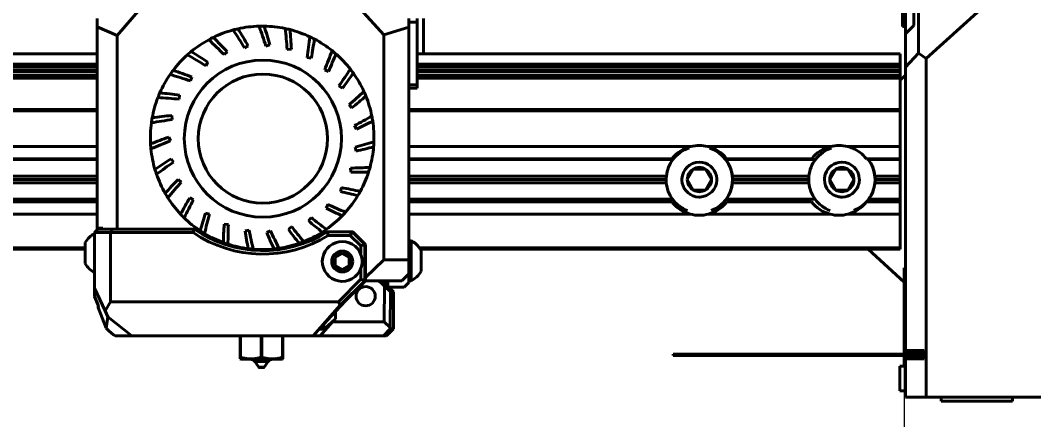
# Model space of a CAD drawing. Header units: millimetres. Extents: x 15 to 415, y 5 to 292.
# Drawn here: x 133.68 to 169.94, y 210.92 to 225.23 of the extents above; entities that cross this region are included whole.
import ezdxf

# ---------------------------------------------------------------- set-up
doc = ezdxf.new("R2010")
doc.units = ezdxf.units.MM
doc.layers.add('Annotations', color=7, linetype='Continuous')
doc.layers.add('Geometries', color=7, linetype='Continuous')
doc.styles.add('Shapr2', font='txt', dxfattribs={"height": 3.3495})
doc.dimstyles.new('ISO-25', dxfattribs={"dimtxt": 2.5, "dimasz": 2.5, "dimexe": 1.25, "dimexo": 0.625, "dimtad": 1, "dimtxsty": 'Standard', "dimcen": 2.5, "dimadec": 0, "dimazin": 0, "dimtfac": 1, "dimtmove": 0, "dimatfit": 3, "dimfxl": 1, "dimarcsym": 0})

# ---------------------------------------------------------------- blocks, each defined once
blk = doc.blocks.new('*D2')
at = {"layer": 'Annotations', "color": 0, "linetype": 'Continuous', "lineweight": 15}
for p, q in [((179.652, 228.924), (179.652, 184.329)), ((55.42, 223.18), (55.42, 184.329)), ((177.152, 185.579), (57.92, 185.579))]:
    blk.add_line(p, q, dxfattribs=at)
at = {"layer": 'Annotations', "color": 0}
for points in [[(57.92, 185.995), (57.92, 185.162), (55.42, 185.579)], [(177.152, 185.162), (177.152, 185.995), (179.652, 185.579)]]:
    blk.add_solid(points, dxfattribs=at)
at = {"layer": 'Defpoints', "color": 0}
for p in [(179.652, 229.549), (55.42, 223.805), (55.42, 185.579)]:
    blk.add_point(p, dxfattribs=at)
at = {"layer": 'Annotations', "color": 0, "lineweight": 15, "insert": (117.878, 188.273), "char_height": 3.3495, "attachment_point": 5, "style": 'Shapr2'}
blk.add_mtext('\\A1;496,93', dxfattribs=at)
blk = doc.blocks.new('*D4')
at = {"layer": 'Annotations', "color": 0, "linetype": 'Continuous', "lineweight": 15}
for p, q in [((70.023, 215.248), (70.023, 198.234)), ((165.3, 215.225), (165.3, 198.234)), ((162.8, 199.484), (72.523, 199.484))]:
    blk.add_line(p, q, dxfattribs=at)
at = {"layer": 'Annotations', "color": 0}
for points in [[(72.523, 199.901), (72.523, 199.067), (70.023, 199.484)], [(162.8, 199.067), (162.8, 199.901), (165.3, 199.484)]]:
    blk.add_solid(points, dxfattribs=at)
at = {"layer": 'Defpoints', "color": 0}
for p in [(70.023, 215.873), (165.3, 215.85), (70.023, 199.484)]:
    blk.add_point(p, dxfattribs=at)
at = {"layer": 'Annotations', "color": 0, "lineweight": 15, "insert": (116.97, 202.178), "char_height": 3.3495, "attachment_point": 5, "style": 'Shapr2'}
blk.add_mtext('\\A1;381,11', dxfattribs=at)

msp = doc.modelspace()

# ---------------------------------------------------------------- linework, layer by layer
at = {"layer": 'Geometries', "linetype": 'Continuous', "lineweight": 40}
for p, q in [((165.2476, 224.999), (165.2476, 236.6782)), ((165.8181, 230.0678), (165.8181, 224.0465)), ((165.6486, 228.7734), (165.6486, 225.0399)), ((165.3486, 224.999), (165.3486, 228.3103)), ((169.9307, 227.329), (166.095, 223.8621)), ((137.9647, 225.6396), (137.1496, 224.6822)), ((146.689, 224.7018), (145.845, 225.6396)), ((136.4332, 225.2899), (136.4332, 224.9884)), ((147.5832, 225.165), (147.5832, 225.2899)), ((147.883, 225.2899), (147.883, 225.165)), ((148.102, 225.2899), (148.102, 224.0312)), ((137.1496, 224.6822), (136.4332, 224.9884)), ((136.4332, 224.0312), (136.4332, 224.9884)), ((147.5832, 224.9756), (146.689, 224.7018)), ((147.5832, 225.165), (147.5832, 224.9756)), ((147.883, 225.165), (147.5832, 225.165)), ((147.5832, 224.9756), (147.5832, 222.915)), ((147.883, 225.165), (147.883, 224.0312)), ((165.3486, 224.999), (165.2476, 224.999)), ((165.6486, 225.0399), (165.3486, 224.7399)), ((165.3486, 224.7399), (165.3486, 224.999)), ((137.1496, 224.6822), (137.1496, 217.7503)), ((146.689, 216.6539), (146.689, 224.7018)), ((165.3486, 224.7399), (165.3486, 223.5426)), ((141.7003, 224.2355), (141.8293, 224.3121)), ((142.4667, 224.2997), (142.6099, 224.3445)), ((143.2273, 224.1854), (143.377, 224.196)), ((98.102, 224.0312), (136.4332, 224.0312)), ((136.4332, 223.6562), (136.4332, 224.0312)), ((140.9694, 223.9963), (141.0772, 224.1005)), ((143.941, 223.8988), (144.0891, 223.8746)), ((147.883, 224.0312), (148.102, 224.0312)), ((147.883, 224.0312), (147.883, 223.6562)), ((148.102, 224.0312), (165.157, 224.0312)), ((165.157, 223.6562), (165.157, 224.0312)), ((165.3486, 223.5426), (165.8181, 224.0465)), ((166.095, 223.8621), (165.8181, 224.0465)), ((166.095, 223.8621), (166.095, 211.734)), ((136.4332, 223.6562), (97.883, 223.6562)), ((97.883, 223.5572), (136.4332, 223.5572)), ((136.4332, 223.437), (97.883, 223.437)), ((136.4332, 223.5572), (136.4332, 223.6562)), ((136.4332, 223.437), (136.4332, 223.5572)), ((136.4332, 223.3754), (136.4332, 223.437)), ((140.3133, 223.5949), (140.3941, 223.7213)), ((144.5694, 223.4554), (144.7079, 223.3977)), ((147.883, 223.6562), (147.883, 223.5572)), ((165.157, 223.6562), (147.883, 223.6562)), ((147.883, 223.5572), (147.883, 223.437)), ((147.883, 223.5572), (165.157, 223.5572)), ((147.883, 223.437), (147.883, 223.3754)), ((165.157, 223.437), (147.883, 223.437)), ((165.157, 223.6562), (165.157, 223.5572)), ((165.157, 223.5572), (165.157, 223.437)), ((165.157, 223.437), (165.157, 223.3754)), ((165.3486, 223.2567), (165.3486, 223.5426)), ((97.883, 223.3754), (136.4332, 223.3754)), ((136.4332, 223.2553), (97.883, 223.2553)), ((136.4332, 223.1562), (97.883, 223.1562)), ((136.4332, 223.2553), (136.4332, 223.3754)), ((136.4332, 223.1562), (136.4332, 223.2553)), ((136.4332, 222.0312), (136.4332, 223.1562)), ((139.7674, 223.0531), (139.817, 223.1947)), ((147.883, 223.3754), (147.883, 223.2553)), ((147.883, 223.3754), (165.157, 223.3754)), ((147.883, 223.2553), (147.883, 223.1562)), ((165.157, 223.2553), (147.883, 223.2553)), ((147.883, 223.1562), (147.883, 222.915)), ((165.157, 223.1562), (147.883, 223.1562)), ((165.157, 223.3754), (165.157, 223.2553)), ((165.157, 223.0811), (165.3486, 223.2567)), ((165.157, 223.2553), (165.157, 223.1562)), ((165.157, 223.1562), (165.157, 223.0811)), ((165.157, 223.0811), (165.157, 222.0312)), ((165.3486, 216.3654), (165.3486, 223.2567)), ((145.0786, 222.8789), (145.2, 222.7908)), ((147.5832, 222.915), (147.883, 222.915)), ((147.5832, 222.915), (147.5832, 222.79)), ((147.883, 222.79), (147.5832, 222.79)), ((147.5832, 222.79), (147.5832, 222.0312)), ((147.883, 222.915), (147.883, 222.79)), ((139.3612, 222.4), (139.3768, 222.5492)), ((136.4332, 222.0312), (97.5832, 222.0312)), ((136.4332, 221.9812), (97.5832, 221.9812)), ((136.4332, 221.9812), (136.4332, 222.0312)), ((136.4332, 220.7072), (136.4332, 221.9812)), ((145.4411, 222.2006), (145.539, 222.0869)), ((147.5832, 222.0312), (147.5832, 222.0312)), ((147.5832, 221.9812), (147.5832, 222.0312)), ((165.157, 222.0312), (147.5832, 222.0312)), ((147.5832, 221.9812), (147.5832, 220.7072)), ((165.1605, 221.9812), (147.5832, 221.9812)), ((165.1605, 222.0312), (165.157, 222.0312)), ((165.1605, 221.9812), (165.1605, 222.0312)), ((165.1605, 220.7072), (165.1605, 221.9812)), ((139.1166, 221.6708), (139.0974, 221.8195)), ((145.6375, 221.457), (145.7064, 221.3238)), ((139.0468, 220.9049), (138.9937, 221.0452)), ((136.4332, 220.7072), (97.5832, 220.7072)), ((136.4332, 220.2714), (136.4332, 220.7072)), ((145.657, 220.6881), (145.6934, 220.5426)), ((147.5832, 220.7072), (147.5832, 220.2714)), ((157.6744, 220.7072), (147.5832, 220.7072)), ((162.6744, 220.7072), (158.2751, 220.7072)), ((165.1605, 220.7072), (163.2751, 220.7072)), ((165.1605, 220.2714), (165.1605, 220.7072)), ((136.4332, 220.2714), (97.5832, 220.2714)), ((136.4332, 220.2411), (97.5832, 220.2411)), ((136.4332, 220.2411), (136.4332, 220.2714)), ((136.4332, 219.6506), (136.4332, 220.2411)), ((139.1554, 220.1435), (139.0715, 220.2677)), ((147.5832, 220.2714), (147.5832, 220.2411)), ((156.9961, 220.2714), (147.5832, 220.2714)), ((147.5832, 220.2411), (147.5832, 219.6506)), ((157.0322, 220.2411), (147.5832, 220.2411)), ((157.9668, 220.1464), (157.9715, 220.1465)), ((157.9825, 220.1465), (157.9877, 220.1464)), ((162.1322, 220.2411), (158.9215, 220.2411)), ((161.9961, 220.2714), (158.9535, 220.2714)), ((163.0668, 220.1464), (163.0715, 220.1465)), ((163.0825, 220.1465), (163.0853, 220.1464)), ((163.0853, 220.1464), (163.0857, 220.1464)), ((163.0857, 220.1464), (163.0877, 220.1464)), ((163.9976, 220.2714), (163.9535, 220.2714)), ((165.1605, 220.2714), (163.9976, 220.2714)), ((165.1605, 220.2411), (164.0215, 220.2411)), ((165.1605, 220.2411), (165.1605, 220.2714)), ((165.1605, 219.6506), (165.1605, 220.2411)), ((145.4987, 219.9355), (145.5005, 219.7855)), ((157.7603, 219.8965), (157.5438, 219.5215)), ((157.7603, 219.8965), (157.5438, 219.5215)), ((157.7603, 219.8965), (157.7804, 219.8965)), ((158.1339, 219.8965), (157.7804, 219.8965)), ((158.1933, 219.8965), (158.1339, 219.8965)), ((158.4098, 219.5215), (158.1933, 219.8965)), ((162.8603, 219.8965), (162.6438, 219.5215)), ((162.8603, 219.8965), (162.6438, 219.5215)), ((162.8603, 219.8965), (162.8804, 219.8965)), ((163.2339, 219.8965), (162.8804, 219.8965)), ((163.2933, 219.8965), (163.2339, 219.8965)), ((163.5098, 219.5215), (163.2933, 219.8965)), ((136.4332, 219.6506), (97.5832, 219.6506)), ((136.4332, 219.5312), (97.5832, 219.5312)), ((136.4332, 219.4118), (97.5832, 219.4118)), ((136.4332, 219.5312), (136.4332, 219.6506)), ((136.4332, 219.4118), (136.4332, 219.5312)), ((136.4332, 218.8214), (136.4332, 219.4118)), ((139.4367, 219.4276), (139.3264, 219.5292)), ((147.5832, 219.6506), (147.5832, 219.5312)), ((156.7964, 219.6506), (147.5832, 219.6506)), ((147.5832, 219.5312), (147.5832, 219.4118)), ((156.7894, 219.5312), (147.5832, 219.5312)), ((147.5832, 219.4118), (147.5832, 218.8214)), ((156.7944, 219.4118), (147.5832, 219.4118)), ((157.5438, 219.5215), (157.7603, 219.1465)), ((157.5438, 219.5215), (157.7603, 219.1465)), ((158.1933, 219.1465), (158.4098, 219.5215)), ((158.5871, 219.6564), (158.5875, 219.6548)), ((158.6016, 219.5061), (158.6017, 219.5106)), ((158.6018, 219.5215), (158.6017, 219.5355)), ((158.6017, 219.5106), (158.6018, 219.5215)), ((161.8964, 219.6506), (159.1573, 219.6506)), ((161.8944, 219.4118), (159.1593, 219.4118)), ((161.8894, 219.5312), (159.1643, 219.5312)), ((162.6438, 219.5215), (162.8603, 219.1465)), ((162.6438, 219.5215), (162.8603, 219.1465)), ((163.2933, 219.1465), (163.5098, 219.5215)), ((163.7016, 219.5061), (163.7017, 219.5106)), ((163.7018, 219.5215), (163.7017, 219.5355)), ((163.7017, 219.5106), (163.7018, 219.5215)), ((165.1605, 219.6506), (164.2573, 219.6506)), ((165.1605, 219.4118), (164.2593, 219.4118)), ((165.1605, 219.5312), (164.2643, 219.5312)), ((165.1605, 219.5312), (165.1605, 219.6506)), ((165.1605, 219.4118), (165.1605, 219.5312)), ((165.1605, 218.8214), (165.1605, 219.4118)), ((145.1711, 219.2396), (145.1383, 219.0932)), ((157.3634, 219.402), (157.3638, 219.3998)), ((157.7603, 219.1465), (157.7605, 219.1465)), ((157.7799, 219.1465), (157.7605, 219.1465)), ((158.1733, 219.1465), (157.7799, 219.1465)), ((158.1933, 219.1465), (158.1733, 219.1465)), ((162.8603, 219.1465), (162.8605, 219.1465)), ((163.2733, 219.1465), (162.8605, 219.1465)), ((163.2933, 219.1465), (163.2733, 219.1465)), ((136.4332, 218.8214), (97.5832, 218.8214)), ((136.4332, 218.7214), (97.5832, 218.7214)), ((136.4332, 218.7214), (136.4332, 218.8214)), ((136.4332, 218.2856), (136.4332, 218.7214)), ((139.8756, 218.796), (139.7447, 218.8694)), ((147.5832, 218.8214), (147.5832, 218.7214)), ((157.0177, 218.8214), (147.5832, 218.8214)), ((147.5832, 218.7214), (147.5832, 218.2856)), ((156.992, 218.7214), (147.5832, 218.7214)), ((162.1177, 218.8214), (158.936, 218.8214)), ((161.992, 218.7214), (158.9576, 218.7214)), ((162.9662, 218.9063), (162.9665, 218.9063)), ((165.1605, 218.7214), (163.9576, 218.7214)), ((165.1605, 218.8214), (164.036, 218.8214)), ((165.1605, 218.7214), (165.1605, 218.8214)), ((165.1605, 218.2856), (165.1605, 218.7214)), ((140.4482, 218.2826), (140.304, 218.3238)), ((144.6918, 218.6381), (144.6262, 218.5032)), ((136.4332, 218.2856), (97.5832, 218.2856)), ((136.4332, 217.7878), (136.4332, 218.2856)), ((144.0868, 218.1633), (143.9918, 218.0472)), ((147.5832, 218.2856), (147.5832, 217.0812)), ((157.6542, 218.2856), (147.5832, 218.2856)), ((162.6542, 218.2856), (158.2953, 218.2856)), ((165.1605, 218.2856), (163.2953, 218.2856)), ((165.1605, 217.0812), (165.1605, 218.2856)), ((136.3332, 217.6253), (136.4332, 217.7253)), ((136.9083, 217.6253), (136.3332, 217.6253)), ((136.3332, 217.5918), (136.3332, 217.6253)), ((136.4332, 217.7878), (136.5082, 217.7878)), ((136.4332, 217.7253), (136.4332, 217.7878)), ((136.4332, 217.7253), (136.4582, 217.7503)), ((136.4582, 217.7503), (136.5082, 217.7503)), ((136.5082, 217.7878), (136.6332, 217.7878)), ((136.5082, 217.7878), (136.5082, 217.7503)), ((136.5082, 217.7503), (136.6332, 217.7503)), ((136.6332, 217.7503), (136.6332, 217.7878)), ((136.6332, 217.7503), (136.9805, 217.7503)), ((136.9805, 217.7503), (136.9083, 217.6253)), ((136.9083, 215.151), (136.9083, 217.6253)), ((139.8634, 217.6253), (136.9083, 217.6253)), ((136.9805, 217.7503), (137.1496, 217.7503)), ((137.1496, 217.7503), (139.645, 217.7503)), ((139.9023, 217.7503), (139.645, 217.7503)), ((139.9023, 217.7503), (139.8634, 217.6253)), ((141.1238, 217.915), (140.974, 217.9219)), ((141.866, 217.7132), (141.7186, 217.6854)), ((142.6347, 217.688), (142.4977, 217.6269)), ((143.3885, 217.8408), (143.2693, 217.7497)), ((144.6998, 217.5253), (144.6637, 217.6503)), ((144.6637, 217.6503), (144.9474, 217.6503)), ((145.3619, 217.6503), (144.9474, 217.6503)), ((145.5542, 217.6503), (145.3619, 217.6503)), ((145.4873, 217.5253), (145.5546, 217.6498)), ((145.5542, 217.6503), (145.5697, 217.6503)), ((145.5542, 217.6503), (145.5546, 217.6498)), ((145.5546, 217.6498), (146.0075, 217.2003)), ((145.5818, 217.6503), (145.5697, 217.6503)), ((145.5818, 217.6503), (146.0352, 217.2003)), ((136.0041, 217.0813), (136.0041, 217.2652)), ((136.3332, 216.1886), (136.3332, 217.5918)), ((145.4873, 217.5253), (144.6998, 217.5253)), ((145.8672, 217.1482), (145.4873, 217.5253)), ((147.6659, 217.3277), (147.6041, 217.3277)), ((147.6041, 217.3277), (147.6041, 217.0812)), ((147.6659, 217.3277), (147.6659, 215.9027)), ((136.0041, 217.0812), (97.9595, 217.0812)), ((136.0041, 217.0312), (97.993, 217.0312)), ((136.0041, 217.0312), (136.0041, 217.0813)), ((136.0041, 216.5152), (136.0041, 217.0312)), ((145.1978, 216.8789), (144.9478, 216.7346)), ((145.4478, 216.7346), (145.1978, 216.8789)), ((145.8672, 217.1482), (146.0074, 217.1996)), ((145.8672, 216.8343), (145.8672, 217.1482)), ((146.0075, 217.2003), (146.0074, 217.1996)), ((146.0074, 217.1996), (146.0074, 215.901)), ((146.0352, 217.2003), (146.0075, 217.2003)), ((146.0352, 217.2003), (146.0352, 217.0745)), ((146.0352, 216.3574), (146.0352, 217.0745)), ((147.6041, 217.0812), (147.5832, 217.0812)), ((147.5832, 217.0812), (147.5832, 217.0312)), ((147.5832, 217.0312), (147.5832, 216.9902)), ((147.6041, 217.0312), (147.5832, 217.0312)), ((147.6041, 216.9902), (147.5832, 216.9902)), ((147.5832, 216.9902), (147.5832, 216.6539)), ((147.6041, 217.0812), (147.6041, 217.0312)), ((147.6041, 217.0312), (147.6041, 216.9902)), ((147.6041, 216.9902), (147.6041, 216.2402)), ((165.1605, 217.0812), (147.9595, 217.0812)), ((164.0118, 217.0312), (147.993, 217.0312)), ((148.0166, 216.9902), (148.0166, 216.2402)), ((165.1605, 217.0312), (164.0118, 217.0312)), ((164.0118, 217.0312), (165.3003, 215.8501)), ((165.1605, 217.0312), (165.1605, 217.0812)), ((144.9478, 216.7346), (144.9478, 216.4459)), ((145.4478, 216.4459), (145.4478, 216.7346)), ((146.0352, 216.0156), (146.689, 216.6539)), ((146.689, 216.6539), (147.5832, 216.6539)), ((147.5832, 216.6539), (147.5832, 216.2402)), ((136.3332, 215.6373), (136.3332, 216.1886)), ((144.9478, 216.4459), (144.9648, 216.4361)), ((145.1978, 216.3016), (144.9648, 216.4361)), ((145.1978, 216.3016), (145.4478, 216.4459)), ((145.8672, 215.9523), (145.8672, 216.3462)), ((146.0352, 216.2402), (146.0352, 216.3574)), ((146.0352, 216.2402), (146.0352, 216.1535)), ((146.0352, 216.0984), (146.0352, 216.1535)), ((147.3332, 215.8925), (147.5832, 216.1425)), ((147.5832, 216.2402), (147.6041, 216.2402)), ((147.5832, 216.2402), (147.5832, 216.1425)), ((147.5832, 216.1425), (147.5832, 215.8425)), ((147.6041, 216.2402), (147.6041, 215.9027)), ((165.3003, 216.3654), (165.3486, 216.3654)), ((165.3003, 215.8501), (165.3003, 216.3654)), ((165.3486, 213.409), (165.3486, 216.3654)), ((145.0599, 215.151), (145.8672, 215.9523)), ((146.0075, 215.9003), (145.1271, 215.0265)), ((145.3277, 215.1981), (146.0273, 215.8925)), ((145.8672, 215.9523), (146.0074, 215.901)), ((146.0074, 215.901), (146.0075, 215.9003)), ((146.0075, 215.9003), (146.0352, 215.9003)), ((146.0273, 215.8925), (146.0352, 215.9003)), ((146.5098, 215.8925), (146.0273, 215.8925)), ((146.0352, 216.0168), (146.0352, 216.0984)), ((146.0352, 216.0156), (146.0352, 216.0168)), ((146.0352, 216.0156), (146.0352, 215.9003)), ((146.635, 215.8925), (146.5098, 215.8925)), ((146.6196, 215.7963), (146.707, 215.7085)), ((146.7477, 215.7938), (146.6196, 215.7963)), ((146.7334, 215.8925), (146.635, 215.8925)), ((146.8206, 215.8925), (146.7334, 215.8925)), ((146.8196, 215.7212), (146.7477, 215.7938)), ((146.8206, 215.8925), (146.8196, 215.7212)), ((146.8332, 215.8925), (146.8206, 215.8925)), ((147.3332, 215.8925), (146.8332, 215.8925)), ((146.8332, 215.7075), (146.8332, 215.8925)), ((147.4082, 215.6675), (147.5832, 215.8425)), ((147.6041, 215.9027), (147.6659, 215.9027)), ((165.3003, 213.2715), (165.3003, 215.8501)), ((136.3332, 215.6373), (136.7158, 214.8176)), ((136.3332, 215.338), (136.3332, 215.6373)), ((146.6997, 214.4253), (146.707, 215.7085)), ((146.707, 215.7085), (146.92, 215.505)), ((146.8196, 215.7212), (146.8332, 215.7075)), ((146.8729, 215.6675), (146.8332, 215.7075)), ((147.0339, 215.505), (146.8729, 215.6675)), ((147.4082, 215.6675), (146.8729, 215.6675)), ((146.92, 215.505), (146.9127, 214.2218)), ((146.92, 215.505), (147.0339, 215.505)), ((147.0339, 215.505), (147.0264, 214.1753)), ((136.3332, 215.338), (136.4631, 215.0203)), ((136.7158, 214.8176), (136.9083, 215.151)), ((145.0599, 215.151), (136.9083, 215.151)), ((144.9622, 214.7994), (145.3277, 215.1981)), ((145.1271, 215.0265), (145.0599, 215.151)), ((136.4651, 214.9398), (136.4631, 215.0203)), ((136.4631, 215.0203), (136.4796, 214.9798)), ((136.4796, 214.9798), (136.4651, 214.9398)), ((136.7469, 214.2058), (136.4651, 214.9398)), ((136.7158, 214.8176), (136.8051, 214.6063)), ((144.1529, 213.9253), (145.1271, 215.0265)), ((144.5442, 214.3435), (144.9622, 214.7994)), ((144.9622, 214.7994), (144.9622, 214.5365)), ((136.8051, 214.6063), (136.7469, 214.2058)), ((137.674, 213.9253), (136.8051, 214.6063)), ((144.3837, 214.1686), (144.5442, 214.3435)), ((144.4078, 213.9253), (144.8501, 214.4253)), ((144.5463, 214.1686), (144.5442, 214.3435)), ((144.5463, 214.1686), (144.9622, 214.5365)), ((144.9622, 214.5365), (144.8501, 214.4253)), ((144.8501, 214.4253), (146.6997, 214.4253)), ((146.9127, 214.2218), (146.6997, 214.4253)), ((136.7469, 214.2058), (136.851, 214.102)), ((136.851, 214.102), (137.0174, 213.9646)), ((144.3837, 214.1686), (144.5463, 214.1686)), ((146.6758, 213.9253), (146.9148, 214.1753)), ((147.0264, 214.1753), (146.7793, 213.9288)), ((146.9127, 214.2218), (146.9148, 214.1753)), ((146.9148, 214.1753), (147.0264, 214.1753)), ((137.0174, 213.9646), (137.068, 213.9253)), ((137.674, 213.9253), (137.068, 213.9253)), ((141.5485, 213.9253), (137.674, 213.9253)), ((141.5581, 213.9253), (141.5485, 213.9253)), ((141.5485, 213.9253), (141.5485, 213.165)), ((141.558, 213.2433), (141.5581, 213.9253)), ((142.3013, 213.9253), (141.5581, 213.9253)), ((142.3206, 213.9253), (142.3013, 213.9253)), ((142.3013, 213.9253), (142.3014, 213.4744)), ((142.3206, 213.9253), (142.3205, 213.474)), ((143.0638, 213.9253), (142.3206, 213.9253)), ((143.0638, 213.9253), (143.0639, 213.165)), ((143.0735, 213.9253), (143.0638, 213.9253)), ((144.1529, 213.9253), (143.0735, 213.9253)), ((143.0735, 213.165), (143.0735, 213.9253)), ((144.4078, 213.9253), (144.1529, 213.9253)), ((144.4078, 213.9253), (144.5776, 213.9253)), ((144.5776, 213.9253), (145.0349, 213.9253)), ((145.3953, 213.9253), (145.0349, 213.9253)), ((145.3953, 213.9253), (146.252, 213.9253)), ((146.252, 213.9253), (146.447, 213.9253)), ((146.6758, 213.9253), (146.447, 213.9253)), ((146.7756, 213.9253), (146.6758, 213.9253)), ((146.7793, 213.9288), (146.7756, 213.9253)), ((141.558, 213.165), (141.558, 213.2433)), ((142.3014, 213.165), (142.3014, 213.4744)), ((142.3205, 213.165), (142.3205, 213.474)), ((157.0451, 213.2715), (157.0451, 213.2215)), ((157.6201, 213.2715), (157.0451, 213.2715)), ((157.6201, 213.2215), (157.6201, 213.2715)), ((160.5494, 213.2715), (157.6201, 213.2715)), ((160.5494, 213.2715), (160.5494, 213.2215)), ((160.7994, 213.2715), (160.5494, 213.2715)), ((160.7994, 213.2215), (160.7994, 213.2715)), ((165.3003, 213.2715), (160.7994, 213.2715)), ((165.3486, 213.2715), (165.3003, 213.2715)), ((165.3486, 213.409), (166.0195, 213.409)), ((165.3486, 213.409), (165.4236, 213.334)), ((165.3486, 213.2715), (165.3486, 213.409)), ((165.4986, 213.2715), (165.3486, 213.2715)), ((165.4986, 213.334), (165.4236, 213.334)), ((166.0195, 213.334), (165.4986, 213.334)), ((165.4986, 213.334), (165.4986, 213.2715)), ((165.7669, 213.2715), (165.4986, 213.2715)), ((165.7669, 213.2715), (166.0169, 213.2715)), ((165.7669, 213.2215), (165.7669, 213.2715)), ((166.0169, 213.2715), (166.0169, 213.2215)), ((166.0195, 213.2715), (166.0169, 213.2715)), ((166.0195, 213.409), (166.0195, 213.334)), ((166.0195, 213.334), (166.0195, 213.2715)), ((166.0195, 213.2715), (166.0195, 213.2215)), ((141.5485, 213.165), (141.5485, 213.1)), ((141.558, 213.165), (141.5485, 213.165)), ((141.5485, 213.1), (141.5659, 213.09)), ((141.5806, 213.1578), (141.558, 213.165)), ((141.9068, 213.09), (141.5659, 213.09)), ((142.7151, 213.09), (141.9068, 213.09)), ((142.0706, 213.0047), (142.212, 212.8028)), ((142.5513, 213.0047), (142.0706, 213.0047)), ((142.3205, 213.165), (142.3014, 213.165)), ((142.5513, 213.0047), (142.4099, 212.8028)), ((143.0561, 213.09), (142.7151, 213.09)), ((143.0735, 213.1), (143.0561, 213.09)), ((143.0735, 213.165), (143.0639, 213.165)), ((143.0735, 213.1), (143.0735, 213.165)), ((157.0451, 213.2215), (157.6201, 213.2215)), ((160.5494, 213.2215), (157.6201, 213.2215)), ((160.5494, 213.2215), (160.7994, 213.2215)), ((165.3003, 213.2215), (160.7994, 213.2215)), ((165.3486, 213.2215), (165.3003, 213.2215)), ((165.3003, 212.8387), (165.3003, 213.2215)), ((165.4986, 213.2215), (165.3486, 213.2215)), ((165.3486, 213.109), (165.3486, 213.2215)), ((165.3486, 213.109), (165.4236, 213.184)), ((165.3486, 212.8154), (165.3486, 213.109)), ((166.0195, 213.109), (165.3486, 213.109)), ((165.4236, 213.184), (165.4986, 213.184)), ((165.7669, 213.2215), (165.4986, 213.2215)), ((165.4986, 213.2215), (165.4986, 213.184)), ((165.4986, 213.184), (166.0195, 213.184)), ((166.0169, 213.2215), (165.7669, 213.2215)), ((166.0195, 213.2215), (166.0169, 213.2215)), ((166.0195, 213.2215), (166.0195, 213.184)), ((166.0195, 213.184), (166.0195, 213.109)), ((142.4099, 212.8028), (142.212, 212.8028)), ((142.3853, 212.79), (142.2366, 212.79)), ((165.1525, 212.8387), (165.1525, 211.9637)), ((165.3003, 212.8387), (165.1525, 212.8387)), ((165.3003, 212.8154), (165.3003, 212.8387)), ((165.3486, 212.8154), (165.3003, 212.8154)), ((165.3486, 211.9637), (165.3486, 212.8154)), ((165.3486, 211.9637), (165.1525, 211.9637)), ((165.3486, 211.734), (165.3486, 211.9637)), ((166.095, 211.734), (165.3486, 211.734)), ((166.6275, 211.734), (166.095, 211.734)), ((166.6275, 211.5887), (166.6275, 211.734)), ((169.1775, 211.734), (166.6275, 211.734)), ((169.1775, 211.5887), (166.6275, 211.5887)), ((174.489, 211.734), (169.1775, 211.734)), ((169.1775, 211.5887), (169.1775, 211.734))]:
    msp.add_line(p, q, dxfattribs=at)
at = {"layer": 'Geometries', "linetype": 'Continuous', "lineweight": 40, "flags": 128}
for points in [[(157.9825, 220.1465), (157.9768, 220.1465), (157.9715, 220.1465)], [(163.0825, 220.1465), (163.0768, 220.1465), (163.0715, 220.1465)], [(157.3522, 219.5441), (157.3521, 219.541), (157.3518, 219.5215), (157.3518, 219.5215)], [(157.3518, 219.5215), (157.3522, 219.5007), (157.3532, 219.4797), (157.355, 219.4585), (157.3576, 219.4371), (157.3609, 219.4155), (157.3634, 219.402)], [(158.6011, 219.5522), (158.6004, 219.5633), (158.5987, 219.5845), (158.5961, 219.6059), (158.5928, 219.6275), (158.5887, 219.6492), (158.5875, 219.6548)], [(158.6017, 219.5355), (158.6015, 219.5422), (158.6011, 219.5522)], [(162.4522, 219.5441), (162.4521, 219.541), (162.4518, 219.5215), (162.4518, 219.5215)], [(163.7017, 219.5355), (163.7015, 219.5422), (163.7011, 219.5522)], [(157.956, 218.8968), (157.9573, 218.8968), (157.9751, 218.8965)], [(157.9751, 218.8965), (157.9768, 218.8965), (157.9786, 218.8965)], [(157.9786, 218.8965), (157.9976, 218.8968), (157.9982, 218.8968)], [(162.9665, 218.9063), (162.977, 218.9045), (162.9973, 218.9016), (163.0175, 218.8993), (163.0375, 218.8977), (163.056, 218.8968)], [(163.056, 218.8968), (163.0573, 218.8968), (163.0751, 218.8965)], [(163.0751, 218.8965), (163.0768, 218.8965), (163.0786, 218.8965)], [(163.0786, 218.8965), (163.0976, 218.8968), (163.0982, 218.8968)], [(146.6196, 215.7963), (146.5991, 215.8163), (146.5779, 215.8359), (146.5562, 215.855), (146.5339, 215.8735), (146.5111, 215.8915), (146.5098, 215.8925)], [(146.7477, 215.7938), (146.7285, 215.8127), (146.7088, 215.8311), (146.6886, 215.8491), (146.6679, 215.8666), (146.6467, 215.8836), (146.6351, 215.8925)], [(142.3014, 213.165), (142.2794, 213.1579), (142.2578, 213.1514), (142.2366, 213.1453), (142.2158, 213.1396), (142.1954, 213.1343), (142.1753, 213.1295), (142.152, 213.1243), (142.129, 213.1197), (142.1064, 213.1155), (142.0841, 213.1119), (142.0578, 213.1083), (142.0319, 213.1053), (142.0061, 213.103), (141.9806, 213.1013), (141.9551, 213.1004), (141.9297, 213.1), (141.9055, 213.1003), (141.8812, 213.1012), (141.8568, 213.1027), (141.8323, 213.1048), (141.8075, 213.1075), (141.7825, 213.1108), (141.7572, 213.1148), (141.7316, 213.1194), (141.7111, 213.1235), (141.6904, 213.1281), (141.6693, 213.133), (141.6479, 213.1385), (141.6261, 213.1443), (141.6039, 213.1507), (141.5812, 213.1576), (141.5806, 213.1578)], [(143.0639, 213.165), (143.0419, 213.1579), (143.0203, 213.1514), (142.9991, 213.1453), (142.9783, 213.1396), (142.9579, 213.1343), (142.9378, 213.1295), (142.9145, 213.1243), (142.8915, 213.1197), (142.8689, 213.1155), (142.8466, 213.1119), (142.8203, 213.1083), (142.7944, 213.1053), (142.7686, 213.103), (142.7431, 213.1013), (142.7176, 213.1004), (142.6922, 213.1), (142.668, 213.1003), (142.6437, 213.1012), (142.6193, 213.1027), (142.5948, 213.1048), (142.57, 213.1075), (142.545, 213.1108), (142.5197, 213.1148), (142.4941, 213.1194), (142.4736, 213.1235), (142.4529, 213.1281), (142.4318, 213.133), (142.4104, 213.1385), (142.3886, 213.1443), (142.3664, 213.1507), (142.3437, 213.1576), (142.3205, 213.165)]]:
    msp.add_lwpolyline(points, dxfattribs=at)
at = {"layer": 'Geometries', "linetype": 'Continuous', "lineweight": 40}
for centre, radius in [((142.3582, 220.989), 2.8125), ((142.3582, 220.989), 2.3125), ((145.1978, 216.5902), 0.375), ((146.0368, 215.3465), 0.3438)]:
    msp.add_circle(centre, radius, dxfattribs=at)
for centre, radius, start, end in [((142.3332, 221.0175), 4, 105.086, 115.95965), ((142.3332, 221.0175), 4, 102.49278, 105.086), ((130.3557, 217.4975), 13.1947, 30.70763, 34.01944), ((142.3332, 221.0175), 4, 91.62327, 102.49278), ((128.9015, 217.0745), 14.8159, 29.24222, 31.98655), ((142.3332, 221.0175), 4, 89.03083, 91.62327), ((129.874, 220.3596), 13.1947, 17.3743, 20.66415), ((128.3615, 220.2833), 14.8159, 15.90889, 18.63225), ((142.3332, 221.0175), 4, 78.17138, 89.03083), ((130.0654, 223.2556), 13.1947, 4.04097, 7.30155), ((142.3332, 221.0175), 4, 75.58078, 78.17138), ((128.576, 223.5302), 14.8159, 2.57556, 5.27166), ((142.3332, 221.0175), 4, 64.73678, 75.58078), ((142.3332, 221.0175), 4, 118.55255, 129.42422), ((142.3332, 221.0175), 4, 115.95965, 118.55255), ((131.4844, 214.8237), 13.1947, 44.04097, 47.36622), ((130.167, 214.0767), 14.8159, 42.57556, 45.33343), ((130.9195, 226.0294), 13.1947, 350.70763, 353.93325), ((142.3332, 221.0175), 4, 62.14898, 64.73678), ((129.5336, 226.6401), 14.8159, 349.24222, 351.90629), ((142.3332, 221.0175), 4, 51.32501, 62.14898), ((132.3902, 228.5315), 13.1947, 337.3743, 340.56117), ((142.3332, 221.0175), 4, 48.74081, 51.32501), ((142.3332, 221.0175), 4, 132.01571, 142.87941), ((142.3332, 221.0175), 4, 129.42422, 132.01571), ((133.1993, 212.4822), 13.1947, 57.3743, 60.70375), ((132.0897, 211.4515), 14.8159, 55.90889, 58.67213), ((131.1825, 229.4453), 14.8159, 335.90889, 338.53789), ((142.3332, 221.0175), 4, 37.94033, 48.74081), ((142.3332, 221.0175), 4, 142.87941, 145.4685), ((134.566, 209.3405), 14.8159, 69.24222, 72.00239), ((134.3983, 230.627), 13.1947, 324.04097, 327.18743), ((142.3332, 221.0175), 4, 35.36036, 37.94033), ((142.3332, 221.0175), 4, 145.4685, 156.3187), ((135.408, 210.5993), 13.1947, 70.70763, 74.03184), ((133.4339, 231.7947), 14.8159, 322.57556, 325.16839), ((142.3332, 221.0175), 4, 24.58556, 35.36036), ((136.8356, 232.2028), 13.1947, 310.70763, 313.81423), ((142.3332, 221.0175), 4, 22.01018, 24.58556), ((142.3332, 221.0175), 4, 158.90451, 169.73642), ((142.3332, 221.0175), 4, 156.3187, 158.90451), ((137.9914, 209.2765), 13.1947, 84.04097, 87.35078), ((137.4623, 207.8575), 14.8159, 82.57556, 85.3244), ((136.1664, 233.5615), 14.8159, 309.24222, 311.79975), ((142.3332, 221.0175), 4, 11.26185, 22.01018), ((142.3332, 221.0175), 4, 169.73642, 172.31827), ((140.8102, 208.5852), 13.1947, 97.3743, 100.66139), ((140.6226, 207.0824), 14.8159, 95.90889, 98.63879), ((139.5705, 233.1742), 13.1947, 297.3743, 300.44374), ((139.2328, 234.6505), 14.8159, 295.90889, 298.43389), ((142.3332, 221.0175), 4, 8.69118, 11.26185), ((142.3332, 221.0175), 4, 357.96864, 8.69118), ((142.3332, 221.0175), 4, 172.31827, 183.12808), ((143.8765, 207.057), 14.8159, 109.24222, 111.94661), ((143.7124, 208.5626), 13.1947, 110.70763, 113.96492), ((142.4558, 233.4886), 13.1947, 284.04097, 287.07795), ((142.3332, 221.0175), 4, 355.40256, 357.96864), ((142.3332, 221.0175), 4, 183.12808, 185.70549), ((142.3332, 221.0175), 4, 185.70549, 196.4906), ((142.4676, 235.003), 14.8159, 282.57556, 285.07254), ((142.3332, 221.0175), 4, 344.70373, 355.40256), ((157.9748, 219.4938), 1.25, 103.90124, 141.53226), ((157.9768, 219.5215), 1.1875, 108.00519, 142.70151), ((157.9748, 219.4938), 1.25, 76.09876, 103.90124), ((157.9748, 219.4938), 1.25, 38.46774, 76.09876), ((157.9768, 219.5215), 1.1875, 290.83556, 71.99482), ((157.9768, 219.5215), 1.1875, 37.29849, 59.78994), ((162.9748, 219.4938), 1.25, 103.90124, 141.53226), ((163.0768, 219.5215), 1.1875, 108.00519, 142.70151), ((162.9748, 219.4938), 1.25, 76.09876, 103.90124), ((162.9748, 219.4938), 1.25, 66.96463, 76.09876), ((163.0768, 219.5215), 1.1875, 70.97799, 71.99482), ((162.9748, 219.4938), 1.25, 38.46774, 66.96463), ((147.0485, 207.7827), 14.8159, 122.57556, 125.24928), ((146.5416, 209.2098), 13.1947, 124.04097, 127.26303), ((157.9768, 219.5215), 1.1875, 142.70151, 173.75652), ((157.9768, 219.5215), 0.625, 90.91604, 177.92436), ((157.9768, 219.5215), 0.625, 12.46598, 89.00131), ((157.9768, 219.5215), 1.1875, 6.24348, 37.29849), ((163.0768, 219.5215), 1.1875, 142.70151, 173.75652), ((163.0768, 219.5215), 0.625, 90.91606, 161.02788), ((163.0768, 219.5215), 0.625, 2.81841, 89.00131), ((163.0768, 219.5215), 1.1875, 290.83556, 39.1616), ((163.0768, 219.5215), 1.1875, 37.29849, 39.1616), ((163.0768, 219.5215), 1.1875, 6.24348, 37.29849), ((142.3332, 221.0175), 4, 196.4906, 199.06335), ((145.3357, 233.1292), 13.1947, 270.70763, 273.71859), ((145.6965, 234.6001), 14.8159, 269.24222, 271.71721), ((142.3332, 221.0175), 4, 331.46335, 342.14186), ((142.3332, 221.0175), 4, 342.14186, 344.70373), ((157.9768, 219.5215), 0.433, 120, 180), ((157.9768, 219.5215), 0.433, 60, 120), ((157.9768, 219.5215), 0.433, 0, 60), ((163.0768, 219.5215), 0.433, 120, 180), ((163.0768, 219.5215), 0.433, 60, 120), ((163.0768, 219.5215), 0.433, 0, 60), ((142.3332, 221.0175), 4, 199.06335, 209.82246), ((149.9677, 209.2203), 14.8159, 135.90889, 138.54845), ((149.1453, 210.4921), 13.1947, 137.3743, 140.5576), ((157.9768, 219.5215), 1.1875, 179.5295, 185.29768), ((157.9768, 219.5215), 1.1875, 173.75652, 179.5295), ((157.9768, 219.5215), 1.1875, 185.29768, 216.12466), ((157.9768, 219.5215), 0.433, 180, 240), ((157.9768, 219.5215), 0.625, 271.9556, 358.58875), ((157.9768, 219.5215), 0.433, 300, 0), ((157.9768, 219.5215), 1.1875, 323.87534, 354.70232), ((157.9768, 219.5215), 1.1875, 0.4705, 6.24348), ((157.9768, 219.5215), 1.1875, 354.70232, 0.4705), ((163.0768, 219.5215), 1.1875, 179.5295, 185.29768), ((163.0768, 219.5215), 1.1875, 173.75652, 179.5295), ((163.0768, 219.5215), 1.1875, 185.29768, 216.12466), ((163.0768, 219.5215), 0.625, 180.00088, 259.80596), ((163.0768, 219.5215), 0.625, 161.02788, 177.92436), ((163.0768, 219.5215), 0.433, 180, 240), ((163.0768, 219.5215), 0.433, 300, 0), ((163.0768, 219.5215), 0.625, 339.08826, 358.58748), ((163.0768, 219.5215), 1.1875, 323.87534, 354.70232), ((163.0768, 219.5215), 1.1875, 0.4705, 6.24348), ((163.0768, 219.5215), 1.1875, 354.70232, 0.4705), ((148.7454, 233.4633), 14.8159, 255.90889, 258.36904), ((148.0552, 232.1153), 13.1947, 257.3743, 260.36702), ((142.3332, 221.0175), 4, 328.90509, 331.46335), ((157.9768, 219.5215), 0.625, 191.22762, 268.09063), ((157.9768, 219.5215), 0.433, 240, 300), ((163.0768, 219.5215), 0.433, 240, 300), ((163.0768, 219.5215), 0.625, 271.95558, 339.08826), ((142.3332, 221.0175), 4, 209.82246, 212.39055), ((142.3332, 221.0175), 4, 212.39055, 223.12373), ((152.4766, 211.2924), 14.8159, 149.24222, 151.84598), ((151.3831, 212.3403), 13.1947, 150.70763, 153.85075), ((142.3332, 221.0175), 4, 318.24244, 328.90509), ((157.9748, 219.4938), 1.25, 218.16485, 255.14184), ((157.9768, 219.5215), 1.1875, 216.12466, 249.16443), ((157.9748, 219.4938), 1.25, 284.85816, 321.83515), ((157.9768, 219.5215), 1.1875, 302.03081, 323.87534), ((162.9748, 219.4938), 1.25, 218.16485, 255.14184), ((163.0768, 219.5215), 1.1875, 216.12466, 249.16443), ((162.9748, 219.4938), 1.25, 284.85816, 321.83515), ((163.0768, 219.5215), 1.1875, 302.03081, 323.87534), ((154.44, 213.8872), 14.8159, 162.57556, 165.14377), ((151.45, 231.6541), 14.8159, 242.57556, 245.0288), ((150.4675, 230.5015), 13.1947, 244.04097, 247.0242), ((142.3332, 221.0175), 4, 315.68699, 318.24244), ((142.3332, 221.0175), 4, 223.12373, 225.68744), ((142.3332, 221.0175), 4, 225.68744, 236.39615), ((153.1344, 214.6547), 13.1947, 164.04097, 167.14461), ((153.6645, 229.2699), 14.8159, 229.24222, 231.69683), ((152.4427, 228.375), 13.1947, 230.70763, 233.6906), ((142.3332, 221.0175), 4, 305.03488, 315.68699), ((157.9748, 219.4938), 1.25, 255.14184, 284.85816), ((162.9748, 219.4938), 1.25, 255.14184, 284.85816), ((142.3582, 221.28), 4.425, 235.68154, 301.94942), ((142.3582, 221.28), 4.3, 235.17059, 302.42309), ((142.3332, 221.0175), 4, 236.39615, 238.95597), ((155.7521, 216.8649), 14.8159, 175.90889, 178.44371), ((154.3047, 217.3106), 13.1947, 177.3743, 180.44128), ((156.3422, 220.0649), 14.8159, 189.24222, 191.74759), ((154.831, 220.1648), 13.1947, 190.70763, 193.7427), ((156.1783, 223.3148), 14.8159, 202.57556, 205.05695), ((154.6849, 223.0634), 13.1947, 204.04097, 207.05057), ((155.2694, 226.4392), 14.8159, 215.90889, 218.37306), ((153.8742, 225.8502), 13.1947, 217.3743, 220.36622), ((142.3332, 221.0175), 4, 291.83387, 302.4813), ((142.3332, 221.0175), 4, 302.4813, 305.03488), ((136.7028, 216.8902), 0.793, 117.77959, 151.77732), ((142.3332, 221.0175), 4, 238.95597, 249.64296), ((142.3332, 221.0175), 4, 249.64296, 252.19959), ((142.3332, 221.0175), 4, 278.6323, 289.28112), ((142.3332, 221.0175), 4, 289.28112, 291.83387), ((145.1978, 216.5902), 0.7125, 20.03335, 258.32435), ((147.3179, 216.6152), 0.793, 35.99087, 63.96274), ((142.3332, 221.0175), 4, 252.19959, 262.86876), ((142.3332, 221.0175), 4, 262.86876, 265.42308), ((142.3332, 221.0175), 4, 265.42308, 276.07929), ((142.3332, 221.0175), 4, 276.07929, 278.6323), ((145.1978, 216.5902), 0.2887, 90, 150), ((145.1978, 216.5902), 0.2887, 30, 90), ((147.3179, 216.6152), 0.793, 31.64152, 35.99087), ((147.3179, 216.6152), 0.793, 28.22264, 31.64152), ((136.7028, 216.8902), 0.793, 208.22267, 242.22041), ((145.1978, 216.5902), 0.2887, 150, 210), ((145.1978, 216.5902), 0.2887, 330, 30), ((145.1978, 216.5902), 0.7125, 339.96665, 20.03335), ((145.1978, 216.5902), 0.2887, 210, 270), ((145.1978, 216.5902), 0.7125, 258.32435, 339.96665), ((145.1978, 216.5902), 0.2887, 270, 330), ((147.3179, 216.6152), 0.793, 296.03726, 331.77733), ((141.9068, 212.89), 0.2, 35, 90), ((142.7151, 212.89), 0.2, 90, 145), ((142.2366, 212.82), 0.03, 215, 270), ((142.3853, 212.82), 0.03, 270, 325)]:
    msp.add_arc(centre, radius, start, end, dxfattribs=at)

# ---------------------------------------------------------------- dimensions: what is measured, and where the dimension line sits
at = {"layer": 'Annotations', "linetype": 'Continuous', "lineweight": 15}
for base, p1, p2, picture, middle in [((55.4198, 185.5788), (179.652, 229.5486), (55.4198, 223.8053), '*D2', (117.8778, 185.5788)), ((70.0232, 199.4842), (165.3003, 215.8501), (70.0232, 215.8725), '*D4', (116.9696, 199.4842))]:
    dim = msp.add_linear_dim(base=base, p1=p1, p2=p2, dimstyle='ISO-25', override={"dimscale": 1, "dimgap": 0.7, "dimdec": 2, "dimlfac": 4, "dimrnd": 0.01, "dimzin": 8, "dimdsep": 44, "dimtxsty": 'Shapr2', "dimse1": 0, "dimse2": 0, "dimadec": 2, "dimtol": 0, "dimlim": 0, "dimtp": 0, "dimtm": 0, "dimtfac": 0.6, "dimtdec": 8, "dimfrac": 2, "dimtolj": 1, "dimlwd": 15, "dimlwe": 15}, dxfattribs=at)
    dim.commit()
    dim.dimension.update_dxf_attribs({"geometry": picture, "text_midpoint": middle, "dimtype": 160})

doc.saveas('drawing.dxf')
